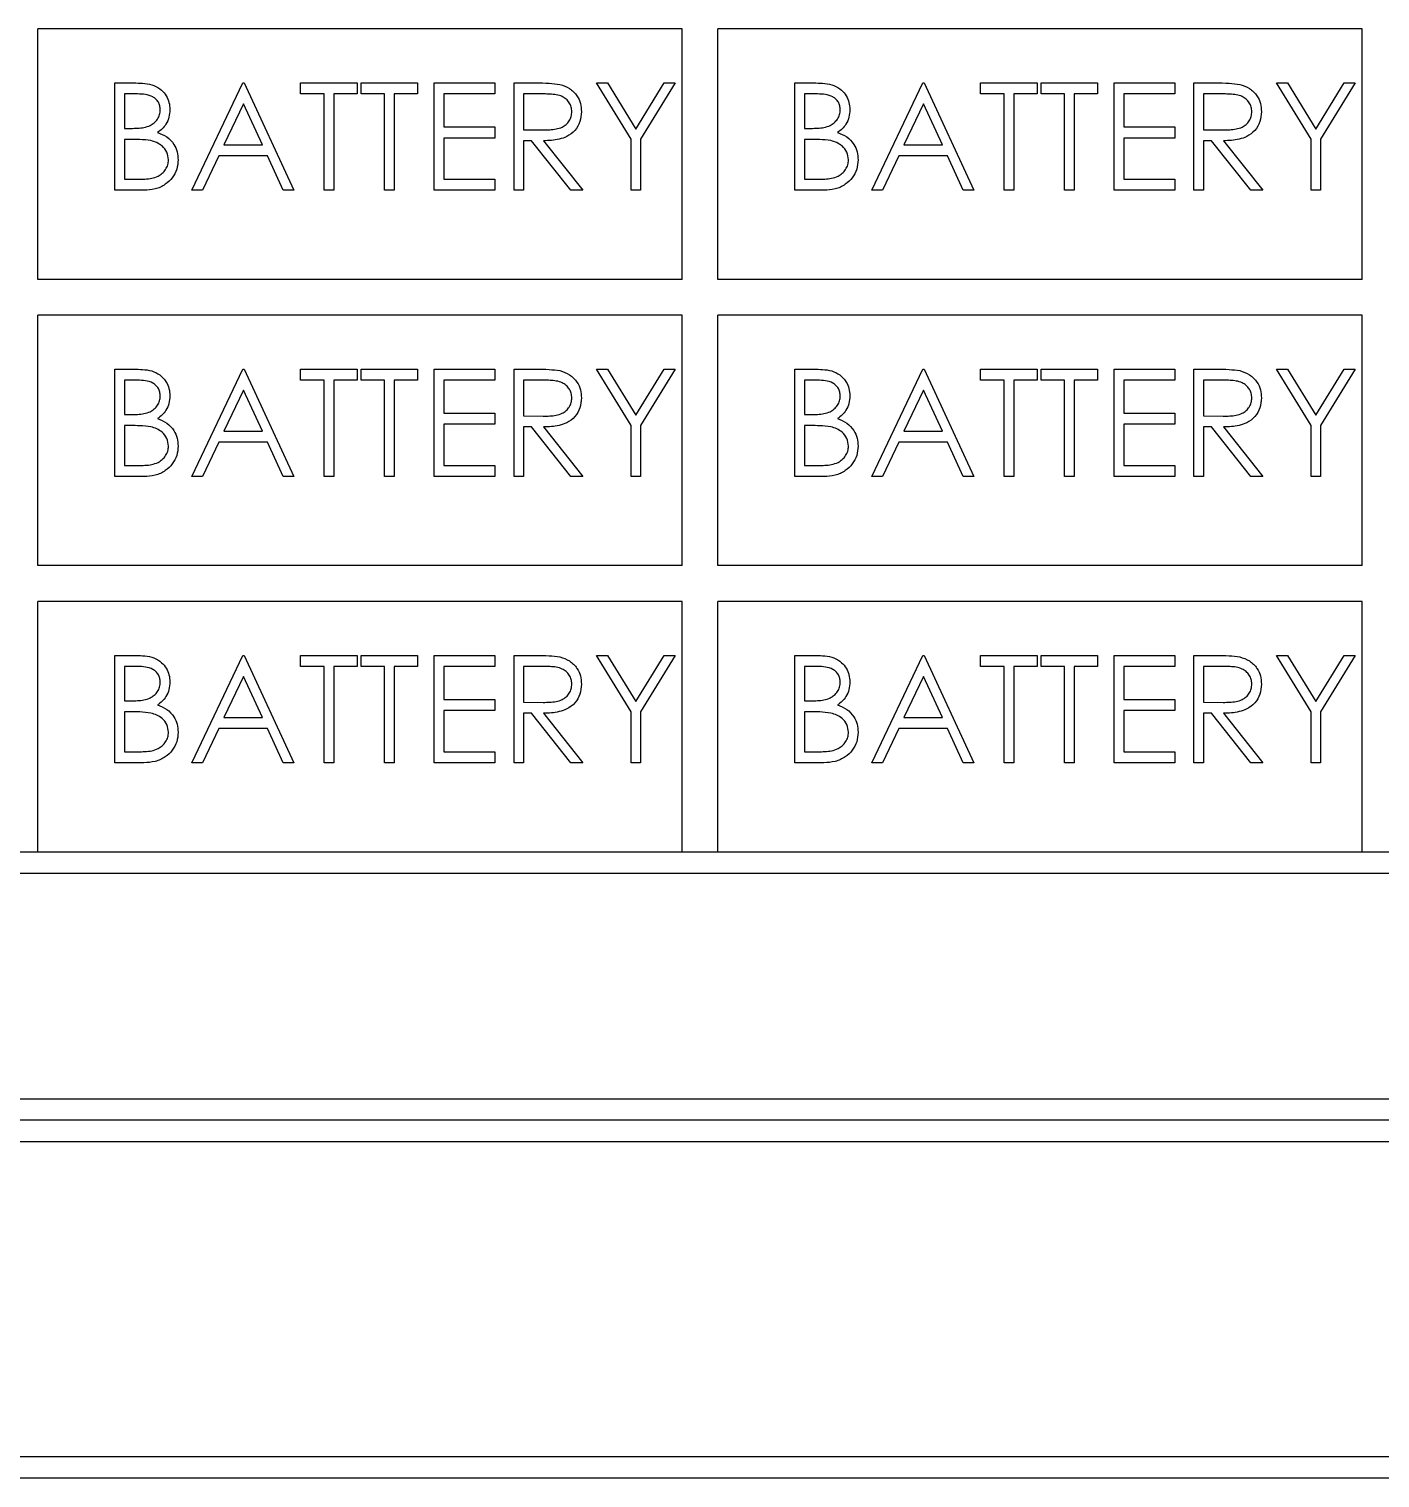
# Model space of a CAD drawing. Header units: millimetres. Extents: x 0 to 17520, y 0 to 12300.
# Drawn here: x 10446.5 to 10824, y 5046.4 to 5451.4 of the extents above; entities that cross this region are included whole.
import ezdxf

# ---------------------------------------------------------------- set-up
doc = ezdxf.new("R2010")
doc.units = ezdxf.units.MM
doc.header["$LTSCALE"] = 30

msp = doc.modelspace()

# ---------------------------------------------------------------- linework, layer by layer
for p, q in [((10448.962, 5381.376), (10448.962, 5451.376)), ((10628.962, 5451.376), (10448.962, 5451.376)), ((10628.962, 5381.376), (10628.962, 5451.376)), ((10638.962, 5381.376), (10638.962, 5451.376)), ((10818.962, 5451.376), (10638.962, 5451.376)), ((10818.962, 5381.376), (10818.962, 5451.376)), ((10470.449, 5406.287), (10470.449, 5436.287)), ((10470.449, 5436.287), (10476.302, 5436.287)), ((10491.987, 5406.287), (10506.218, 5436.287)), ((10506.218, 5436.287), (10506.603, 5436.287)), ((10506.603, 5436.287), (10520.449, 5406.287)), ((10522.372, 5436.287), (10538.141, 5436.287)), ((10522.372, 5433.21), (10522.372, 5436.287)), ((10538.141, 5436.287), (10538.141, 5433.21)), ((10539.295, 5436.287), (10555.064, 5436.287)), ((10539.295, 5433.21), (10539.295, 5436.287)), ((10555.064, 5436.287), (10555.064, 5433.21)), ((10559.68, 5406.287), (10559.68, 5436.287)), ((10559.68, 5436.287), (10576.603, 5436.287)), ((10576.603, 5436.287), (10576.603, 5433.21)), ((10581.988, 5406.287), (10581.988, 5436.287)), ((10581.988, 5436.287), (10587.991, 5436.287)), ((10614.68, 5420.548), (10605.064, 5436.287)), ((10605.064, 5436.287), (10608.147, 5436.287)), ((10608.147, 5436.287), (10616.032, 5423.397)), ((10616.032, 5423.397), (10623.905, 5436.287)), ((10626.987, 5436.287), (10617.372, 5420.548)), ((10623.905, 5436.287), (10626.987, 5436.287)), ((10660.449, 5406.287), (10660.449, 5436.287)), ((10660.449, 5436.287), (10666.302, 5436.287)), ((10681.988, 5406.287), (10696.218, 5436.287)), ((10696.218, 5436.287), (10696.603, 5436.287)), ((10696.603, 5436.287), (10710.449, 5406.287)), ((10712.372, 5436.287), (10728.141, 5436.287)), ((10712.372, 5433.21), (10712.372, 5436.287)), ((10728.141, 5436.287), (10728.141, 5433.21)), ((10729.295, 5436.287), (10745.064, 5436.287)), ((10729.295, 5433.21), (10729.295, 5436.287)), ((10745.064, 5436.287), (10745.064, 5433.21)), ((10749.68, 5406.287), (10749.68, 5436.287)), ((10749.68, 5436.287), (10766.603, 5436.287)), ((10766.603, 5436.287), (10766.603, 5433.21)), ((10771.987, 5406.287), (10771.987, 5436.287)), ((10771.987, 5436.287), (10777.991, 5436.287)), ((10804.68, 5420.548), (10795.064, 5436.287)), ((10795.064, 5436.287), (10798.147, 5436.287)), ((10798.147, 5436.287), (10806.032, 5423.397)), ((10806.032, 5423.397), (10813.905, 5436.287)), ((10816.988, 5436.287), (10807.372, 5420.548)), ((10813.905, 5436.287), (10816.988, 5436.287)), ((10473.141, 5433.21), (10473.141, 5423.595)), ((10476.795, 5433.21), (10473.141, 5433.21)), ((10528.911, 5433.21), (10522.372, 5433.21)), ((10528.911, 5406.287), (10528.911, 5433.21)), ((10531.603, 5433.21), (10531.603, 5406.287)), ((10538.141, 5433.21), (10531.603, 5433.21)), ((10545.834, 5433.21), (10539.295, 5433.21)), ((10545.834, 5406.287), (10545.834, 5433.21)), ((10548.526, 5433.21), (10548.526, 5406.287)), ((10555.064, 5433.21), (10548.526, 5433.21)), ((10562.372, 5433.21), (10562.372, 5423.98)), ((10576.603, 5433.21), (10562.372, 5433.21)), ((10584.68, 5433.21), (10584.68, 5423.21)), ((10590.305, 5433.21), (10584.68, 5433.21)), ((10663.141, 5433.21), (10663.141, 5423.595)), ((10666.795, 5433.21), (10663.141, 5433.21)), ((10718.911, 5433.21), (10712.372, 5433.21)), ((10718.911, 5406.287), (10718.911, 5433.21)), ((10721.603, 5433.21), (10721.603, 5406.287)), ((10728.141, 5433.21), (10721.603, 5433.21)), ((10735.834, 5433.21), (10729.295, 5433.21)), ((10735.834, 5406.287), (10735.834, 5433.21)), ((10738.526, 5433.21), (10738.526, 5406.287)), ((10745.064, 5433.21), (10738.526, 5433.21)), ((10752.372, 5433.21), (10752.372, 5423.98)), ((10766.603, 5433.21), (10752.372, 5433.21)), ((10780.305, 5433.21), (10774.68, 5433.21)), ((10774.68, 5433.21), (10774.68, 5423.21)), ((10506.381, 5430.44), (10500.948, 5418.98)), ((10511.669, 5418.98), (10506.381, 5430.44)), ((10696.381, 5430.44), (10690.948, 5418.98)), ((10701.669, 5418.98), (10696.381, 5430.44)), ((10473.141, 5423.595), (10474.95, 5423.595)), ((10562.372, 5423.98), (10576.603, 5423.98)), ((10576.603, 5423.98), (10576.603, 5420.903)), ((10584.68, 5423.21), (10590.173, 5423.168)), ((10663.141, 5423.595), (10664.95, 5423.595)), ((10752.372, 5423.98), (10766.603, 5423.98)), ((10766.603, 5423.98), (10766.603, 5420.903)), ((10774.68, 5423.21), (10780.173, 5423.168)), ((10473.141, 5420.518), (10473.141, 5409.364)), ((10474.926, 5420.518), (10473.141, 5420.518)), ((10500.948, 5418.98), (10511.669, 5418.98)), ((10562.372, 5420.903), (10562.372, 5409.364)), ((10576.603, 5420.903), (10562.372, 5420.903)), ((10584.68, 5420.133), (10584.68, 5406.287)), ((10586.867, 5420.133), (10584.68, 5420.133)), ((10597.889, 5406.287), (10586.867, 5420.133)), ((10590.197, 5420.133), (10601.218, 5406.287)), ((10614.68, 5406.287), (10614.68, 5420.548)), ((10617.372, 5420.548), (10617.372, 5406.287)), ((10663.141, 5420.518), (10663.141, 5409.364)), ((10664.926, 5420.518), (10663.141, 5420.518)), ((10690.948, 5418.98), (10701.669, 5418.98)), ((10752.372, 5420.903), (10752.372, 5409.364)), ((10766.603, 5420.903), (10752.372, 5420.903)), ((10774.68, 5420.133), (10774.68, 5406.287)), ((10776.867, 5420.133), (10774.68, 5420.133)), ((10787.889, 5406.287), (10776.867, 5420.133)), ((10780.197, 5420.133), (10791.218, 5406.287)), ((10804.68, 5406.287), (10804.68, 5420.548)), ((10807.372, 5420.548), (10807.372, 5406.287)), ((10499.488, 5415.903), (10494.926, 5406.287)), ((10513.087, 5415.903), (10499.488, 5415.903)), ((10517.522, 5406.287), (10513.087, 5415.903)), ((10689.487, 5415.903), (10684.926, 5406.287)), ((10703.087, 5415.903), (10689.487, 5415.903)), ((10707.522, 5406.287), (10703.087, 5415.903)), ((10473.141, 5409.364), (10476.975, 5409.364)), ((10562.372, 5409.364), (10576.603, 5409.364)), ((10576.603, 5409.364), (10576.603, 5406.287)), ((10663.141, 5409.364), (10666.976, 5409.364)), ((10752.372, 5409.364), (10766.603, 5409.364)), ((10766.603, 5409.364), (10766.603, 5406.287)), ((10478.562, 5406.287), (10470.449, 5406.287)), ((10494.926, 5406.287), (10491.987, 5406.287)), ((10520.449, 5406.287), (10517.522, 5406.287)), ((10531.603, 5406.287), (10528.911, 5406.287)), ((10548.526, 5406.287), (10545.834, 5406.287)), ((10576.603, 5406.287), (10559.68, 5406.287)), ((10584.68, 5406.287), (10581.988, 5406.287)), ((10601.218, 5406.287), (10597.889, 5406.287)), ((10617.372, 5406.287), (10614.68, 5406.287)), ((10668.562, 5406.287), (10660.449, 5406.287)), ((10684.926, 5406.287), (10681.988, 5406.287)), ((10710.449, 5406.287), (10707.522, 5406.287)), ((10721.603, 5406.287), (10718.911, 5406.287)), ((10738.526, 5406.287), (10735.834, 5406.287)), ((10766.603, 5406.287), (10749.68, 5406.287)), ((10774.68, 5406.287), (10771.987, 5406.287)), ((10791.218, 5406.287), (10787.889, 5406.287)), ((10807.372, 5406.287), (10804.68, 5406.287)), ((10628.962, 5381.376), (10448.962, 5381.376)), ((10818.962, 5381.376), (10638.962, 5381.376)), ((10448.962, 5301.376), (10448.962, 5371.376)), ((10628.962, 5371.376), (10448.962, 5371.376)), ((10628.962, 5301.376), (10628.962, 5371.376)), ((10638.962, 5301.376), (10638.962, 5371.376)), ((10818.962, 5371.376), (10638.962, 5371.376)), ((10818.962, 5301.376), (10818.962, 5371.376)), ((10470.449, 5326.287), (10470.449, 5356.287)), ((10470.449, 5356.287), (10476.302, 5356.287)), ((10491.987, 5326.287), (10506.218, 5356.287)), ((10506.218, 5356.287), (10506.603, 5356.287)), ((10506.603, 5356.287), (10520.449, 5326.287)), ((10522.372, 5356.287), (10538.141, 5356.287)), ((10522.372, 5353.21), (10522.372, 5356.287)), ((10538.141, 5356.287), (10538.141, 5353.21)), ((10539.295, 5356.287), (10555.064, 5356.287)), ((10539.295, 5353.21), (10539.295, 5356.287)), ((10555.064, 5356.287), (10555.064, 5353.21)), ((10559.68, 5326.287), (10559.68, 5356.287)), ((10559.68, 5356.287), (10576.603, 5356.287)), ((10576.603, 5356.287), (10576.603, 5353.21)), ((10581.988, 5326.287), (10581.988, 5356.287)), ((10581.988, 5356.287), (10587.991, 5356.287)), ((10605.064, 5356.287), (10608.147, 5356.287)), ((10614.68, 5340.548), (10605.064, 5356.287)), ((10608.147, 5356.287), (10616.032, 5343.397)), ((10616.032, 5343.397), (10623.905, 5356.287)), ((10626.987, 5356.287), (10617.372, 5340.548)), ((10623.905, 5356.287), (10626.987, 5356.287)), ((10660.449, 5326.287), (10660.449, 5356.287)), ((10660.449, 5356.287), (10666.302, 5356.287)), ((10681.988, 5326.287), (10696.218, 5356.287)), ((10696.218, 5356.287), (10696.603, 5356.287)), ((10696.603, 5356.287), (10710.449, 5326.287)), ((10712.372, 5356.287), (10728.141, 5356.287)), ((10712.372, 5353.21), (10712.372, 5356.287)), ((10728.141, 5356.287), (10728.141, 5353.21)), ((10729.295, 5356.287), (10745.064, 5356.287)), ((10729.295, 5353.21), (10729.295, 5356.287)), ((10745.064, 5356.287), (10745.064, 5353.21)), ((10749.68, 5326.287), (10749.68, 5356.287)), ((10749.68, 5356.287), (10766.603, 5356.287)), ((10766.603, 5356.287), (10766.603, 5353.21)), ((10771.987, 5326.287), (10771.987, 5356.287)), ((10771.987, 5356.287), (10777.991, 5356.287)), ((10795.064, 5356.287), (10798.147, 5356.287)), ((10804.68, 5340.548), (10795.064, 5356.287)), ((10798.147, 5356.287), (10806.032, 5343.397)), ((10806.032, 5343.397), (10813.905, 5356.287)), ((10816.988, 5356.287), (10807.372, 5340.548)), ((10813.905, 5356.287), (10816.988, 5356.287)), ((10473.141, 5353.21), (10473.141, 5343.595)), ((10476.795, 5353.21), (10473.141, 5353.21)), ((10506.381, 5350.44), (10500.948, 5338.98)), ((10511.669, 5338.98), (10506.381, 5350.44)), ((10528.911, 5353.21), (10522.372, 5353.21)), ((10528.911, 5326.287), (10528.911, 5353.21)), ((10531.603, 5353.21), (10531.603, 5326.287)), ((10538.141, 5353.21), (10531.603, 5353.21)), ((10545.834, 5353.21), (10539.295, 5353.21)), ((10545.834, 5326.287), (10545.834, 5353.21)), ((10548.526, 5353.21), (10548.526, 5326.287)), ((10555.064, 5353.21), (10548.526, 5353.21)), ((10562.372, 5353.21), (10562.372, 5343.98)), ((10576.603, 5353.21), (10562.372, 5353.21)), ((10584.68, 5353.21), (10584.68, 5343.21)), ((10590.305, 5353.21), (10584.68, 5353.21)), ((10663.141, 5353.21), (10663.141, 5343.595)), ((10666.795, 5353.21), (10663.141, 5353.21)), ((10696.381, 5350.44), (10690.948, 5338.98)), ((10701.669, 5338.98), (10696.381, 5350.44)), ((10718.911, 5353.21), (10712.372, 5353.21)), ((10718.911, 5326.287), (10718.911, 5353.21)), ((10721.603, 5353.21), (10721.603, 5326.287)), ((10728.141, 5353.21), (10721.603, 5353.21)), ((10735.834, 5353.21), (10729.295, 5353.21)), ((10735.834, 5326.287), (10735.834, 5353.21)), ((10738.526, 5353.21), (10738.526, 5326.287)), ((10745.064, 5353.21), (10738.526, 5353.21)), ((10752.372, 5353.21), (10752.372, 5343.98)), ((10766.603, 5353.21), (10752.372, 5353.21)), ((10774.68, 5353.21), (10774.68, 5343.21)), ((10780.305, 5353.21), (10774.68, 5353.21)), ((10473.141, 5343.595), (10474.95, 5343.595)), ((10562.372, 5343.98), (10576.603, 5343.98)), ((10576.603, 5343.98), (10576.603, 5340.903)), ((10584.68, 5343.21), (10590.173, 5343.168)), ((10663.141, 5343.595), (10664.95, 5343.595)), ((10752.372, 5343.98), (10766.603, 5343.98)), ((10766.603, 5343.98), (10766.603, 5340.903)), ((10774.68, 5343.21), (10780.173, 5343.168)), ((10473.141, 5340.518), (10473.141, 5329.364)), ((10474.926, 5340.518), (10473.141, 5340.518)), ((10500.948, 5338.98), (10511.669, 5338.98)), ((10562.372, 5340.903), (10562.372, 5329.364)), ((10576.603, 5340.903), (10562.372, 5340.903)), ((10584.68, 5340.133), (10584.68, 5326.287)), ((10586.867, 5340.133), (10584.68, 5340.133)), ((10597.889, 5326.287), (10586.867, 5340.133)), ((10590.197, 5340.133), (10601.218, 5326.287)), ((10614.68, 5326.287), (10614.68, 5340.548)), ((10617.372, 5340.548), (10617.372, 5326.287)), ((10663.141, 5340.518), (10663.141, 5329.364)), ((10664.926, 5340.518), (10663.141, 5340.518)), ((10690.948, 5338.98), (10701.669, 5338.98)), ((10752.372, 5340.903), (10752.372, 5329.364)), ((10766.603, 5340.903), (10752.372, 5340.903)), ((10774.68, 5340.133), (10774.68, 5326.287)), ((10776.867, 5340.133), (10774.68, 5340.133)), ((10787.889, 5326.287), (10776.867, 5340.133)), ((10780.197, 5340.133), (10791.218, 5326.287)), ((10804.68, 5326.287), (10804.68, 5340.548)), ((10807.372, 5340.548), (10807.372, 5326.287)), ((10499.488, 5335.903), (10494.926, 5326.287)), ((10513.087, 5335.903), (10499.488, 5335.903)), ((10517.522, 5326.287), (10513.087, 5335.903)), ((10689.487, 5335.903), (10684.926, 5326.287)), ((10703.087, 5335.903), (10689.487, 5335.903)), ((10707.522, 5326.287), (10703.087, 5335.903)), ((10478.562, 5326.287), (10470.449, 5326.287)), ((10473.141, 5329.364), (10476.975, 5329.364)), ((10494.926, 5326.287), (10491.987, 5326.287)), ((10520.449, 5326.287), (10517.522, 5326.287)), ((10531.603, 5326.287), (10528.911, 5326.287)), ((10548.526, 5326.287), (10545.834, 5326.287)), ((10576.603, 5326.287), (10559.68, 5326.287)), ((10562.372, 5329.364), (10576.603, 5329.364)), ((10576.603, 5329.364), (10576.603, 5326.287)), ((10584.68, 5326.287), (10581.988, 5326.287)), ((10601.218, 5326.287), (10597.889, 5326.287)), ((10617.372, 5326.287), (10614.68, 5326.287)), ((10668.562, 5326.287), (10660.449, 5326.287)), ((10663.141, 5329.364), (10666.976, 5329.364)), ((10684.926, 5326.287), (10681.988, 5326.287)), ((10710.449, 5326.287), (10707.522, 5326.287)), ((10721.603, 5326.287), (10718.911, 5326.287)), ((10738.526, 5326.287), (10735.834, 5326.287)), ((10766.603, 5326.287), (10749.68, 5326.287)), ((10752.372, 5329.364), (10766.603, 5329.364)), ((10766.603, 5329.364), (10766.603, 5326.287)), ((10774.68, 5326.287), (10771.987, 5326.287)), ((10791.218, 5326.287), (10787.889, 5326.287)), ((10807.372, 5326.287), (10804.68, 5326.287)), ((10628.962, 5301.376), (10448.962, 5301.376)), ((10818.962, 5301.376), (10638.962, 5301.376)), ((10448.962, 5221.376), (10448.962, 5291.376)), ((10628.962, 5291.376), (10448.962, 5291.376)), ((10628.962, 5221.376), (10628.962, 5291.376)), ((10638.962, 5221.376), (10638.962, 5291.376)), ((10818.962, 5291.376), (10638.962, 5291.376)), ((10818.962, 5221.376), (10818.962, 5291.376)), ((10470.449, 5246.287), (10470.449, 5276.287)), ((10470.449, 5276.287), (10476.302, 5276.287)), ((10473.141, 5273.21), (10473.141, 5263.595)), ((10476.795, 5273.21), (10473.141, 5273.21)), ((10491.987, 5246.287), (10506.218, 5276.287)), ((10506.218, 5276.287), (10506.603, 5276.287)), ((10506.603, 5276.287), (10520.449, 5246.287)), ((10522.372, 5276.287), (10538.141, 5276.287)), ((10522.372, 5273.21), (10522.372, 5276.287)), ((10528.911, 5273.21), (10522.372, 5273.21)), ((10528.911, 5246.287), (10528.911, 5273.21)), ((10531.603, 5273.21), (10531.603, 5246.287)), ((10538.141, 5273.21), (10531.603, 5273.21)), ((10538.141, 5276.287), (10538.141, 5273.21)), ((10539.295, 5276.287), (10555.064, 5276.287)), ((10539.295, 5273.21), (10539.295, 5276.287)), ((10545.834, 5273.21), (10539.295, 5273.21)), ((10545.834, 5246.287), (10545.834, 5273.21)), ((10548.526, 5273.21), (10548.526, 5246.287)), ((10555.064, 5273.21), (10548.526, 5273.21)), ((10555.064, 5276.287), (10555.064, 5273.21)), ((10559.68, 5246.287), (10559.68, 5276.287)), ((10559.68, 5276.287), (10576.603, 5276.287)), ((10562.372, 5273.21), (10562.372, 5263.98)), ((10576.603, 5273.21), (10562.372, 5273.21)), ((10576.603, 5276.287), (10576.603, 5273.21)), ((10581.988, 5246.287), (10581.988, 5276.287)), ((10581.988, 5276.287), (10587.991, 5276.287)), ((10584.68, 5273.21), (10584.68, 5263.21)), ((10590.305, 5273.21), (10584.68, 5273.21)), ((10614.68, 5260.548), (10605.064, 5276.287)), ((10605.064, 5276.287), (10608.147, 5276.287)), ((10608.147, 5276.287), (10616.032, 5263.397)), ((10616.032, 5263.397), (10623.905, 5276.287)), ((10626.987, 5276.287), (10617.372, 5260.548)), ((10623.905, 5276.287), (10626.987, 5276.287)), ((10660.449, 5246.287), (10660.449, 5276.287)), ((10660.449, 5276.287), (10666.302, 5276.287)), ((10663.141, 5273.21), (10663.141, 5263.595)), ((10666.795, 5273.21), (10663.141, 5273.21)), ((10681.988, 5246.287), (10696.218, 5276.287)), ((10696.218, 5276.287), (10696.603, 5276.287)), ((10696.603, 5276.287), (10710.449, 5246.287)), ((10712.372, 5276.287), (10728.141, 5276.287)), ((10712.372, 5273.21), (10712.372, 5276.287)), ((10718.911, 5273.21), (10712.372, 5273.21)), ((10718.911, 5246.287), (10718.911, 5273.21)), ((10721.603, 5273.21), (10721.603, 5246.287)), ((10728.141, 5273.21), (10721.603, 5273.21)), ((10728.141, 5276.287), (10728.141, 5273.21)), ((10729.295, 5276.287), (10745.064, 5276.287)), ((10729.295, 5273.21), (10729.295, 5276.287)), ((10735.834, 5273.21), (10729.295, 5273.21)), ((10735.834, 5246.287), (10735.834, 5273.21)), ((10738.526, 5273.21), (10738.526, 5246.287)), ((10745.064, 5273.21), (10738.526, 5273.21)), ((10745.064, 5276.287), (10745.064, 5273.21)), ((10749.68, 5246.287), (10749.68, 5276.287)), ((10749.68, 5276.287), (10766.603, 5276.287)), ((10752.372, 5273.21), (10752.372, 5263.98)), ((10766.603, 5273.21), (10752.372, 5273.21)), ((10766.603, 5276.287), (10766.603, 5273.21)), ((10771.987, 5246.287), (10771.987, 5276.287)), ((10771.987, 5276.287), (10777.991, 5276.287)), ((10780.305, 5273.21), (10774.68, 5273.21)), ((10774.68, 5273.21), (10774.68, 5263.21)), ((10804.68, 5260.548), (10795.064, 5276.287)), ((10795.064, 5276.287), (10798.147, 5276.287)), ((10798.147, 5276.287), (10806.032, 5263.397)), ((10806.032, 5263.397), (10813.905, 5276.287)), ((10816.988, 5276.287), (10807.372, 5260.548)), ((10813.905, 5276.287), (10816.988, 5276.287)), ((10506.381, 5270.44), (10500.948, 5258.98)), ((10511.669, 5258.98), (10506.381, 5270.44)), ((10696.381, 5270.44), (10690.948, 5258.98)), ((10701.669, 5258.98), (10696.381, 5270.44)), ((10473.141, 5263.595), (10474.95, 5263.595)), ((10562.372, 5263.98), (10576.603, 5263.98)), ((10576.603, 5263.98), (10576.603, 5260.903)), ((10584.68, 5263.21), (10590.173, 5263.168)), ((10663.141, 5263.595), (10664.95, 5263.595)), ((10752.372, 5263.98), (10766.603, 5263.98)), ((10766.603, 5263.98), (10766.603, 5260.903)), ((10774.68, 5263.21), (10780.173, 5263.168)), ((10473.141, 5260.518), (10473.141, 5249.364)), ((10474.926, 5260.518), (10473.141, 5260.518)), ((10500.948, 5258.98), (10511.669, 5258.98)), ((10562.372, 5260.903), (10562.372, 5249.364)), ((10576.603, 5260.903), (10562.372, 5260.903)), ((10584.68, 5260.133), (10584.68, 5246.287)), ((10586.867, 5260.133), (10584.68, 5260.133)), ((10597.889, 5246.287), (10586.867, 5260.133)), ((10590.197, 5260.133), (10601.218, 5246.287)), ((10614.68, 5246.287), (10614.68, 5260.548)), ((10617.372, 5260.548), (10617.372, 5246.287)), ((10663.141, 5260.518), (10663.141, 5249.364)), ((10664.926, 5260.518), (10663.141, 5260.518)), ((10690.948, 5258.98), (10701.669, 5258.98)), ((10752.372, 5260.903), (10752.372, 5249.364)), ((10766.603, 5260.903), (10752.372, 5260.903)), ((10774.68, 5260.133), (10774.68, 5246.287)), ((10776.867, 5260.133), (10774.68, 5260.133)), ((10787.889, 5246.287), (10776.867, 5260.133)), ((10780.197, 5260.133), (10791.218, 5246.287)), ((10804.68, 5246.287), (10804.68, 5260.548)), ((10807.372, 5260.548), (10807.372, 5246.287)), ((10499.488, 5255.903), (10494.926, 5246.287)), ((10513.087, 5255.903), (10499.488, 5255.903)), ((10517.522, 5246.287), (10513.087, 5255.903)), ((10689.487, 5255.903), (10684.926, 5246.287)), ((10703.087, 5255.903), (10689.487, 5255.903)), ((10707.522, 5246.287), (10703.087, 5255.903)), ((10473.141, 5249.364), (10476.975, 5249.364)), ((10562.372, 5249.364), (10576.603, 5249.364)), ((10576.603, 5249.364), (10576.603, 5246.287)), ((10663.141, 5249.364), (10666.976, 5249.364)), ((10752.372, 5249.364), (10766.603, 5249.364)), ((10766.603, 5249.364), (10766.603, 5246.287)), ((10478.562, 5246.287), (10470.449, 5246.287)), ((10494.926, 5246.287), (10491.987, 5246.287)), ((10520.449, 5246.287), (10517.522, 5246.287)), ((10531.603, 5246.287), (10528.911, 5246.287)), ((10548.526, 5246.287), (10545.834, 5246.287)), ((10576.603, 5246.287), (10559.68, 5246.287)), ((10584.68, 5246.287), (10581.988, 5246.287)), ((10601.218, 5246.287), (10597.889, 5246.287)), ((10617.372, 5246.287), (10614.68, 5246.287)), ((10668.562, 5246.287), (10660.449, 5246.287)), ((10684.926, 5246.287), (10681.988, 5246.287)), ((10710.449, 5246.287), (10707.522, 5246.287)), ((10721.603, 5246.287), (10718.911, 5246.287)), ((10738.526, 5246.287), (10735.834, 5246.287)), ((10766.603, 5246.287), (10749.68, 5246.287)), ((10774.68, 5246.287), (10771.987, 5246.287)), ((10791.218, 5246.287), (10787.889, 5246.287)), ((10807.372, 5246.287), (10804.68, 5246.287)), ((10058.962, 5221.376), (11608.962, 5221.376)), ((11683.962, 5215.376), (9983.962, 5215.376)), ((9983.962, 5152.376), (11683.962, 5152.376)), ((11677.962, 5146.376), (9989.962, 5146.376)), ((11583.962, 5140.376), (10083.962, 5140.376)), ((10083.962, 5052.376), (11583.962, 5052.376)), ((11583.962, 5046.376), (10083.962, 5046.376))]:
    msp.add_line(p, q)
for points, knots in [([(10476.302, 5436.287), (10477.156, 5436.266), (10478.862, 5436.223), (10481.399, 5435.731), (10483.495, 5434.482), (10484.866, 5432.742), (10485.694, 5430.871), (10485.787, 5429.526), (10485.834, 5428.853)], [0, 0, 0, 0, 0.18702083, 0.37372591, 0.55994125, 0.70661959, 0.85330924, 1, 1, 1, 1]), ([(10587.991, 5436.287), (10589.266, 5436.291), (10591.541, 5436.299), (10593.796, 5436.007), (10594.788, 5435.879)], [0, 0, 0, 0, 0.56023, 1, 1, 1, 1]), ([(10594.788, 5435.879), (10595.729, 5435.566), (10597.611, 5434.942), (10599.592, 5432.921), (10600.685, 5430.593), (10600.784, 5429.041), (10600.834, 5428.264)], [0, 0, 0, 0, 0.2797914, 0.5594998, 0.7796227, 1, 1, 1, 1]), ([(10666.302, 5436.287), (10667.156, 5436.266), (10668.862, 5436.223), (10671.399, 5435.731), (10673.495, 5434.482), (10674.866, 5432.742), (10675.694, 5430.871), (10675.787, 5429.526), (10675.834, 5428.853)], [0, 0, 0, 0, 0.18702083, 0.37372591, 0.55994125, 0.70661959, 0.85330924, 1, 1, 1, 1]), ([(10777.991, 5436.287), (10779.266, 5436.291), (10781.541, 5436.299), (10783.796, 5436.007), (10784.788, 5435.879)], [0, 0, 0, 0, 0.56023773, 1, 1, 1, 1]), ([(10784.788, 5435.879), (10785.729, 5435.566), (10787.611, 5434.942), (10789.592, 5432.921), (10790.685, 5430.593), (10790.784, 5429.041), (10790.834, 5428.264)], [0, 0, 0, 0, 0.27979369, 0.55949622, 0.7796209, 1, 1, 1, 1]), ([(10483.141, 5428.799), (10483.12, 5429.165), (10483.076, 5429.895), (10482.672, 5430.932), (10481.977, 5431.793), (10480.78, 5432.649), (10478.978, 5433.135), (10477.524, 5433.185), (10476.795, 5433.21)], [0, 0, 0, 0, 0.1250861, 0.2500293, 0.3749848, 0.5000266, 0.7496115, 1, 1, 1, 1]), ([(10598.141, 5428.27), (10598.109, 5428.71), (10598.044, 5429.589), (10597.448, 5430.787), (10596.601, 5431.8), (10595.375, 5432.63), (10593.799, 5433.033), (10592.057, 5433.192), (10590.889, 5433.204), (10590.305, 5433.21)], [0, 0, 0, 0, 0.1249278, 0.2498493, 0.3747928, 0.4997341, 0.6661794, 0.8330709, 1, 1, 1, 1]), ([(10673.141, 5428.799), (10673.12, 5429.165), (10673.076, 5429.895), (10672.672, 5430.932), (10671.977, 5431.793), (10670.779, 5432.649), (10668.978, 5433.135), (10667.524, 5433.185), (10666.795, 5433.21)], [0, 0, 0, 0, 0.1250855, 0.250033, 0.3749879, 0.500029, 0.7496128, 1, 1, 1, 1]), ([(10788.141, 5428.27), (10788.109, 5428.71), (10788.044, 5429.588), (10787.448, 5430.787), (10786.601, 5431.8), (10785.375, 5432.63), (10783.799, 5433.033), (10782.057, 5433.192), (10780.889, 5433.204), (10780.305, 5433.21)], [0, 0, 0, 0, 0.1249301, 0.2498475, 0.374799, 0.4997317, 0.6661888, 0.83307, 1, 1, 1, 1]), ([(10474.95, 5423.595), (10475.56, 5423.604), (10476.779, 5423.623), (10478.598, 5423.81), (10480.229, 5424.273), (10481.512, 5425.127), (10482.417, 5426.17), (10483.031, 5427.426), (10483.105, 5428.342), (10483.141, 5428.799)], [0, 0, 0, 0, 0.1669515, 0.3338126, 0.500275, 0.6252647, 0.7502395, 0.8751516, 1, 1, 1, 1]), ([(10485.834, 5428.853), (10485.785, 5428.142), (10485.688, 5426.721), (10484.881, 5424.881), (10483.753, 5423.421), (10482.828, 5422.788), (10482.366, 5422.471)], [0, 0, 0, 0, 0.2799303, 0.5596698, 0.7797673, 1, 1, 1, 1]), ([(10590.173, 5423.168), (10590.769, 5423.178), (10591.961, 5423.197), (10593.743, 5423.368), (10595.334, 5423.826), (10596.602, 5424.646), (10597.466, 5425.688), (10598.04, 5426.926), (10598.108, 5427.822), (10598.141, 5428.27)], [0, 0, 0, 0, 0.1669379, 0.3338053, 0.5002494, 0.6251777, 0.750159, 0.8750697, 1, 1, 1, 1]), ([(10600.834, 5428.264), (10600.755, 5427.316), (10600.599, 5425.42), (10599.111, 5422.898), (10596.96, 5421.289), (10594.639, 5420.512), (10592.427, 5420.187), (10590.94, 5420.151), (10590.197, 5420.133)], [0, 0, 0, 0, 0.1865075, 0.372748, 0.5590635, 0.7058777, 0.8529125, 1, 1, 1, 1]), ([(10664.95, 5423.595), (10665.56, 5423.604), (10666.779, 5423.623), (10668.598, 5423.81), (10670.229, 5424.273), (10671.512, 5425.127), (10672.417, 5426.17), (10673.031, 5427.426), (10673.105, 5428.342), (10673.141, 5428.799)], [0, 0, 0, 0, 0.1669419, 0.3338044, 0.5002786, 0.6252602, 0.7502359, 0.8751491, 1, 1, 1, 1]), ([(10675.834, 5428.853), (10675.785, 5428.142), (10675.688, 5426.721), (10674.88, 5424.881), (10673.753, 5423.421), (10672.828, 5422.788), (10672.366, 5422.471)], [0, 0, 0, 0, 0.2799265, 0.5596701, 0.7797563, 1, 1, 1, 1]), ([(10780.173, 5423.168), (10780.769, 5423.178), (10781.961, 5423.197), (10783.743, 5423.368), (10785.334, 5423.826), (10786.602, 5424.646), (10787.466, 5425.688), (10788.041, 5426.926), (10788.108, 5427.822), (10788.141, 5428.27)], [0, 0, 0, 0, 0.1669271, 0.3337948, 0.5002392, 0.625177, 0.7501586, 0.8750695, 1, 1, 1, 1]), ([(10790.834, 5428.264), (10790.755, 5427.316), (10790.599, 5425.42), (10789.111, 5422.898), (10786.96, 5421.289), (10784.639, 5420.512), (10782.427, 5420.187), (10780.94, 5420.151), (10780.197, 5420.133)], [0, 0, 0, 0, 0.1865089, 0.3727508, 0.5590676, 0.7058755, 0.8529114, 1, 1, 1, 1]), ([(10480.539, 5420.163), (10479.496, 5420.293), (10477.631, 5420.523), (10475.753, 5420.52), (10474.926, 5420.518)], [0, 0, 0, 0, 0.559739, 1, 1, 1, 1]), ([(10485.449, 5414.803), (10485.36, 5415.541), (10485.182, 5417.019), (10483.811, 5418.653), (10482.213, 5419.685), (10481.097, 5420.004), (10480.539, 5420.163)], [0, 0, 0, 0, 0.2790369, 0.5586225, 0.7792302, 1, 1, 1, 1]), ([(10482.366, 5422.471), (10483.265, 5422.107), (10485.06, 5421.379), (10486.95, 5419.369), (10487.976, 5417.076), (10488.086, 5415.561), (10488.141, 5414.803)], [0, 0, 0, 0, 0.2803781, 0.5596066, 0.7797623, 1, 1, 1, 1]), ([(10670.539, 5420.163), (10669.496, 5420.293), (10667.631, 5420.523), (10665.753, 5420.52), (10664.926, 5420.518)], [0, 0, 0, 0, 0.559739, 1, 1, 1, 1]), ([(10675.449, 5414.803), (10675.36, 5415.541), (10675.182, 5417.019), (10673.811, 5418.653), (10672.213, 5419.685), (10671.097, 5420.004), (10670.539, 5420.163)], [0, 0, 0, 0, 0.2790328, 0.5586144, 0.779219, 1, 1, 1, 1]), ([(10672.366, 5422.471), (10673.265, 5422.107), (10675.06, 5421.379), (10676.95, 5419.369), (10677.976, 5417.076), (10678.086, 5415.561), (10678.141, 5414.803)], [0, 0, 0, 0, 0.28038743, 0.55960682, 0.77976168, 1, 1, 1, 1]), ([(10476.975, 5409.364), (10477.607, 5409.372), (10478.868, 5409.388), (10480.752, 5409.588), (10482.431, 5410.099), (10483.743, 5411.007), (10484.667, 5412.093), (10485.328, 5413.38), (10485.409, 5414.329), (10485.449, 5414.803)], [0, 0, 0, 0, 0.1669441, 0.333812, 0.5002195, 0.6252232, 0.750202, 0.8751365, 1, 1, 1, 1]), ([(10488.141, 5414.803), (10488.069, 5413.907), (10487.925, 5412.115), (10486.584, 5409.719), (10484.528, 5407.732), (10481.724, 5406.467), (10479.617, 5406.347), (10478.562, 5406.287)], [0, 0, 0, 0, 0.186672, 0.37319171, 0.55994223, 0.77970863, 1, 1, 1, 1]), ([(10666.976, 5409.364), (10667.607, 5409.372), (10668.868, 5409.388), (10670.752, 5409.588), (10672.431, 5410.099), (10673.743, 5411.007), (10674.667, 5412.093), (10675.328, 5413.38), (10675.409, 5414.329), (10675.449, 5414.803)], [0, 0, 0, 0, 0.1669342, 0.3338027, 0.5002208, 0.6252249, 0.7502042, 0.8751345, 1, 1, 1, 1]), ([(10678.141, 5414.803), (10678.069, 5413.907), (10677.926, 5412.115), (10676.584, 5409.719), (10674.528, 5407.732), (10671.724, 5406.467), (10669.617, 5406.347), (10668.562, 5406.287)], [0, 0, 0, 0, 0.1866711, 0.3731939, 0.5599436, 0.7797014, 1, 1, 1, 1]), ([(10476.302, 5356.287), (10477.156, 5356.266), (10478.862, 5356.223), (10481.399, 5355.731), (10483.495, 5354.482), (10484.866, 5352.742), (10485.694, 5350.871), (10485.787, 5349.526), (10485.834, 5348.853)], [0, 0, 0, 0, 0.1870224, 0.3737298, 0.5599464, 0.7066258, 0.8533125, 1, 1, 1, 1]), ([(10587.991, 5356.287), (10589.266, 5356.291), (10591.541, 5356.299), (10593.796, 5356.007), (10594.788, 5355.879)], [0, 0, 0, 0, 0.5602301, 1, 1, 1, 1]), ([(10594.788, 5355.879), (10595.729, 5355.566), (10597.611, 5354.942), (10599.592, 5352.921), (10600.685, 5350.593), (10600.784, 5349.041), (10600.834, 5348.264)], [0, 0, 0, 0, 0.2797946, 0.5595039, 0.7796276, 1, 1, 1, 1]), ([(10666.302, 5356.287), (10667.156, 5356.266), (10668.862, 5356.223), (10671.399, 5355.731), (10673.495, 5354.482), (10674.866, 5352.742), (10675.694, 5350.871), (10675.787, 5349.526), (10675.834, 5348.853)], [0, 0, 0, 0, 0.1870224, 0.3737298, 0.5599464, 0.7066258, 0.8533125, 1, 1, 1, 1]), ([(10777.991, 5356.287), (10779.266, 5356.291), (10781.541, 5356.299), (10783.796, 5356.007), (10784.788, 5355.879)], [0, 0, 0, 0, 0.5602378, 1, 1, 1, 1]), ([(10784.788, 5355.879), (10785.729, 5355.566), (10787.611, 5354.942), (10789.592, 5352.921), (10790.685, 5350.593), (10790.784, 5349.041), (10790.834, 5348.264)], [0, 0, 0, 0, 0.2797968, 0.5595003, 0.7796258, 1, 1, 1, 1]), ([(10483.141, 5348.799), (10483.12, 5349.165), (10483.076, 5349.895), (10482.672, 5350.932), (10481.977, 5351.793), (10480.779, 5352.649), (10478.978, 5353.135), (10477.524, 5353.185), (10476.795, 5353.21)], [0, 0, 0, 0, 0.1250923, 0.2500349, 0.3749898, 0.5000269, 0.7496127, 1, 1, 1, 1]), ([(10598.141, 5348.271), (10598.109, 5348.71), (10598.044, 5349.589), (10597.448, 5350.787), (10596.601, 5351.8), (10595.375, 5352.63), (10593.799, 5353.033), (10592.057, 5353.192), (10590.889, 5353.204), (10590.305, 5353.21)], [0, 0, 0, 0, 0.1249175, 0.2498449, 0.3747894, 0.4997316, 0.6661765, 0.8330697, 1, 1, 1, 1]), ([(10673.141, 5348.799), (10673.12, 5349.165), (10673.076, 5349.895), (10672.672, 5350.932), (10671.977, 5351.793), (10670.779, 5352.649), (10668.978, 5353.135), (10667.524, 5353.185), (10666.795, 5353.21)], [0, 0, 0, 0, 0.1250917, 0.2500386, 0.3749929, 0.5000294, 0.749614, 1, 1, 1, 1]), ([(10788.141, 5348.271), (10788.109, 5348.71), (10788.044, 5349.588), (10787.448, 5350.787), (10786.601, 5351.8), (10785.375, 5352.63), (10783.799, 5353.033), (10782.057, 5353.192), (10780.889, 5353.204), (10780.305, 5353.21)], [0, 0, 0, 0, 0.1249197, 0.2498431, 0.3747956, 0.4997292, 0.6661859, 0.8330688, 1, 1, 1, 1]), ([(10474.95, 5343.595), (10475.56, 5343.604), (10476.779, 5343.623), (10478.598, 5343.81), (10480.229, 5344.273), (10481.512, 5345.127), (10482.417, 5346.17), (10483.031, 5347.426), (10483.105, 5348.342), (10483.141, 5348.799)], [0, 0, 0, 0, 0.1669524, 0.3338142, 0.5002774, 0.6252676, 0.7502388, 0.8751565, 1, 1, 1, 1]), ([(10485.834, 5348.853), (10485.785, 5348.142), (10485.688, 5346.721), (10484.881, 5344.881), (10483.753, 5343.421), (10482.828, 5342.788), (10482.366, 5342.471)], [0, 0, 0, 0, 0.2799419, 0.55967, 0.7797705, 1, 1, 1, 1]), ([(10590.173, 5343.168), (10590.769, 5343.178), (10591.961, 5343.197), (10593.743, 5343.368), (10595.334, 5343.826), (10596.601, 5344.646), (10597.466, 5345.688), (10598.04, 5346.926), (10598.108, 5347.822), (10598.141, 5348.271)], [0, 0, 0, 0, 0.1669368, 0.3338031, 0.5002445, 0.625178, 0.7501501, 0.875065, 1, 1, 1, 1]), ([(10600.834, 5348.264), (10600.755, 5347.316), (10600.599, 5345.42), (10599.111, 5342.898), (10596.96, 5341.289), (10594.639, 5340.512), (10592.427, 5340.187), (10590.94, 5340.151), (10590.197, 5340.133)], [0, 0, 0, 0, 0.18650379, 0.37274786, 0.55906353, 0.70587782, 0.8529122, 1, 1, 1, 1]), ([(10664.95, 5343.595), (10665.56, 5343.604), (10666.779, 5343.623), (10668.598, 5343.81), (10670.229, 5344.273), (10671.512, 5345.127), (10672.417, 5346.17), (10673.031, 5347.426), (10673.105, 5348.342), (10673.141, 5348.799)], [0, 0, 0, 0, 0.1669428, 0.333806, 0.5002809, 0.6252631, 0.7502353, 0.8751539, 1, 1, 1, 1]), ([(10675.834, 5348.853), (10675.785, 5348.142), (10675.688, 5346.721), (10674.88, 5344.881), (10673.753, 5343.421), (10672.828, 5342.788), (10672.366, 5342.471)], [0, 0, 0, 0, 0.279938, 0.5596704, 0.7797595, 1, 1, 1, 1]), ([(10780.173, 5343.168), (10780.769, 5343.178), (10781.961, 5343.197), (10783.743, 5343.368), (10785.334, 5343.826), (10786.602, 5344.646), (10787.466, 5345.688), (10788.041, 5346.926), (10788.108, 5347.822), (10788.141, 5348.271)], [0, 0, 0, 0, 0.166926, 0.3337926, 0.5002343, 0.6251773, 0.7501496, 0.8750648, 1, 1, 1, 1]), ([(10790.834, 5348.264), (10790.755, 5347.316), (10790.599, 5345.42), (10789.111, 5342.898), (10786.96, 5341.289), (10784.639, 5340.512), (10782.427, 5340.187), (10780.94, 5340.151), (10780.197, 5340.133)], [0, 0, 0, 0, 0.1865052, 0.3727506, 0.5590677, 0.7058756, 0.8529111, 1, 1, 1, 1]), ([(10482.366, 5342.471), (10483.265, 5342.107), (10485.059, 5341.379), (10486.95, 5339.369), (10487.976, 5337.076), (10488.086, 5335.561), (10488.141, 5334.803)], [0, 0, 0, 0, 0.2803809, 0.559608, 0.7797659, 1, 1, 1, 1]), ([(10672.366, 5342.471), (10673.265, 5342.107), (10675.06, 5341.379), (10676.95, 5339.369), (10677.976, 5337.076), (10678.086, 5335.561), (10678.141, 5334.803)], [0, 0, 0, 0, 0.2803902, 0.5596082, 0.7797652, 1, 1, 1, 1]), ([(10480.539, 5340.163), (10479.496, 5340.293), (10477.631, 5340.523), (10475.753, 5340.52), (10474.926, 5340.518)], [0, 0, 0, 0, 0.5597391, 1, 1, 1, 1]), ([(10485.449, 5334.803), (10485.36, 5335.541), (10485.182, 5337.019), (10483.811, 5338.653), (10482.213, 5339.685), (10481.097, 5340.004), (10480.539, 5340.163)], [0, 0, 0, 0, 0.2790395, 0.5586158, 0.7792257, 1, 1, 1, 1]), ([(10670.539, 5340.163), (10669.496, 5340.293), (10667.631, 5340.523), (10665.753, 5340.52), (10664.926, 5340.518)], [0, 0, 0, 0, 0.5597391, 1, 1, 1, 1]), ([(10675.449, 5334.803), (10675.36, 5335.541), (10675.182, 5337.019), (10673.811, 5338.653), (10672.213, 5339.685), (10671.097, 5340.004), (10670.539, 5340.163)], [0, 0, 0, 0, 0.2790355, 0.5586078, 0.7792145, 1, 1, 1, 1]), ([(10476.975, 5329.364), (10477.607, 5329.372), (10478.868, 5329.388), (10480.752, 5329.588), (10482.431, 5330.099), (10483.743, 5331.007), (10484.667, 5332.093), (10485.328, 5333.38), (10485.409, 5334.329), (10485.449, 5334.803)], [0, 0, 0, 0, 0.1669425, 0.3338088, 0.5002149, 0.6252174, 0.7501991, 0.8751324, 1, 1, 1, 1]), ([(10488.141, 5334.803), (10488.069, 5333.907), (10487.925, 5332.115), (10486.584, 5329.719), (10484.528, 5327.732), (10481.724, 5326.467), (10479.617, 5326.347), (10478.562, 5326.287)], [0, 0, 0, 0, 0.18667498, 0.37319723, 0.55994662, 0.77970997, 1, 1, 1, 1]), ([(10666.976, 5329.364), (10667.607, 5329.372), (10668.868, 5329.388), (10670.752, 5329.588), (10672.431, 5330.099), (10673.744, 5331.007), (10674.667, 5332.093), (10675.328, 5333.38), (10675.409, 5334.329), (10675.449, 5334.803)], [0, 0, 0, 0, 0.1669326, 0.3337995, 0.5002161, 0.6252191, 0.7502012, 0.8751304, 1, 1, 1, 1]), ([(10678.141, 5334.803), (10678.069, 5333.907), (10677.926, 5332.115), (10676.584, 5329.719), (10674.528, 5327.732), (10671.724, 5326.467), (10669.617, 5326.347), (10668.562, 5326.287)], [0, 0, 0, 0, 0.18667413, 0.37319943, 0.55994796, 0.77970271, 1, 1, 1, 1]), ([(10476.302, 5276.287), (10477.156, 5276.266), (10478.862, 5276.223), (10481.399, 5275.731), (10483.495, 5274.482), (10484.866, 5272.742), (10485.694, 5270.871), (10485.787, 5269.526), (10485.834, 5268.853)], [0, 0, 0, 0, 0.1870214, 0.373728, 0.5599439, 0.7066227, 0.8533088, 1, 1, 1, 1]), ([(10483.141, 5268.799), (10483.12, 5269.165), (10483.076, 5269.895), (10482.672, 5270.932), (10481.977, 5271.794), (10480.779, 5272.649), (10478.978, 5273.135), (10477.524, 5273.185), (10476.795, 5273.21)], [0, 0, 0, 0, 0.1250857, 0.2500285, 0.3749889, 0.5000262, 0.7496124, 1, 1, 1, 1]), ([(10587.991, 5276.287), (10589.266, 5276.291), (10591.541, 5276.299), (10593.796, 5276.007), (10594.788, 5275.879)], [0, 0, 0, 0, 0.56023, 1, 1, 1, 1]), ([(10598.141, 5268.27), (10598.109, 5268.71), (10598.044, 5269.589), (10597.448, 5270.787), (10596.601, 5271.8), (10595.375, 5272.63), (10593.799, 5273.033), (10592.057, 5273.192), (10590.889, 5273.204), (10590.305, 5273.21)], [0, 0, 0, 0, 0.1249224, 0.2498493, 0.374793, 0.4997347, 0.6661787, 0.8330704, 1, 1, 1, 1]), ([(10594.788, 5275.879), (10595.729, 5275.566), (10597.611, 5274.942), (10599.592, 5272.921), (10600.685, 5270.593), (10600.784, 5269.041), (10600.834, 5268.264)], [0, 0, 0, 0, 0.279793, 0.5595007, 0.7796232, 1, 1, 1, 1]), ([(10666.302, 5276.287), (10667.156, 5276.266), (10668.862, 5276.223), (10671.399, 5275.731), (10673.495, 5274.482), (10674.866, 5272.742), (10675.694, 5270.871), (10675.787, 5269.526), (10675.834, 5268.853)], [0, 0, 0, 0, 0.1870214, 0.373728, 0.5599439, 0.7066227, 0.8533088, 1, 1, 1, 1]), ([(10673.141, 5268.799), (10673.12, 5269.165), (10673.076, 5269.895), (10672.672, 5270.932), (10671.977, 5271.794), (10670.779, 5272.649), (10668.978, 5273.135), (10667.524, 5273.185), (10666.795, 5273.21)], [0, 0, 0, 0, 0.1250851, 0.2500322, 0.374992, 0.5000287, 0.7496136, 1, 1, 1, 1]), ([(10777.991, 5276.287), (10779.266, 5276.291), (10781.541, 5276.299), (10783.796, 5276.007), (10784.788, 5275.879)], [0, 0, 0, 0, 0.56023773, 1, 1, 1, 1]), ([(10788.141, 5268.27), (10788.109, 5268.71), (10788.044, 5269.588), (10787.448, 5270.787), (10786.601, 5271.8), (10785.375, 5272.63), (10783.799, 5273.033), (10782.057, 5273.192), (10780.889, 5273.204), (10780.305, 5273.21)], [0, 0, 0, 0, 0.1249247, 0.2498475, 0.3747993, 0.4997322, 0.666188, 0.8330695, 1, 1, 1, 1]), ([(10784.788, 5275.879), (10785.729, 5275.566), (10787.611, 5274.942), (10789.592, 5272.921), (10790.685, 5270.593), (10790.784, 5269.041), (10790.834, 5268.264)], [0, 0, 0, 0, 0.2797953, 0.5594972, 0.7796214, 1, 1, 1, 1]), ([(10474.95, 5263.595), (10475.56, 5263.604), (10476.779, 5263.623), (10478.598, 5263.81), (10480.229, 5264.273), (10481.512, 5265.127), (10482.417, 5266.17), (10483.031, 5267.426), (10483.105, 5268.342), (10483.141, 5268.799)], [0, 0, 0, 0, 0.1669522, 0.3338138, 0.5002769, 0.6252639, 0.7502391, 0.8751566, 1, 1, 1, 1]), ([(10485.834, 5268.853), (10485.785, 5268.142), (10485.688, 5266.721), (10484.881, 5264.881), (10483.753, 5263.421), (10482.828, 5262.788), (10482.366, 5262.471)], [0, 0, 0, 0, 0.2799346, 0.5596706, 0.7797653, 1, 1, 1, 1]), ([(10590.173, 5263.168), (10590.769, 5263.178), (10591.961, 5263.197), (10593.743, 5263.368), (10595.334, 5263.826), (10596.602, 5264.646), (10597.466, 5265.688), (10598.04, 5266.926), (10598.108, 5267.822), (10598.141, 5268.27)], [0, 0, 0, 0, 0.1669376, 0.3338046, 0.5002466, 0.6251777, 0.7501545, 0.87507, 1, 1, 1, 1]), ([(10600.834, 5268.264), (10600.755, 5267.316), (10600.599, 5265.42), (10599.111, 5262.898), (10596.96, 5261.289), (10594.639, 5260.512), (10592.427, 5260.187), (10590.94, 5260.151), (10590.197, 5260.133)], [0, 0, 0, 0, 0.18650415, 0.37274859, 0.55906223, 0.70587682, 0.85291208, 1, 1, 1, 1]), ([(10664.95, 5263.595), (10665.56, 5263.604), (10666.779, 5263.623), (10668.598, 5263.81), (10670.229, 5264.273), (10671.512, 5265.127), (10672.417, 5266.17), (10673.031, 5267.426), (10673.105, 5268.342), (10673.141, 5268.799)], [0, 0, 0, 0, 0.1669427, 0.3338056, 0.5002804, 0.6252594, 0.7502356, 0.875154, 1, 1, 1, 1]), ([(10675.834, 5268.853), (10675.785, 5268.142), (10675.688, 5266.721), (10674.88, 5264.881), (10673.753, 5263.421), (10672.828, 5262.788), (10672.366, 5262.471)], [0, 0, 0, 0, 0.2799307, 0.5596709, 0.7797543, 1, 1, 1, 1]), ([(10780.173, 5263.168), (10780.769, 5263.178), (10781.961, 5263.197), (10783.743, 5263.368), (10785.334, 5263.826), (10786.602, 5264.646), (10787.466, 5265.688), (10788.041, 5266.926), (10788.108, 5267.822), (10788.141, 5268.27)], [0, 0, 0, 0, 0.1669267, 0.3337941, 0.5002364, 0.625177, 0.7501541, 0.8750697, 1, 1, 1, 1]), ([(10790.834, 5268.264), (10790.755, 5267.316), (10790.599, 5265.42), (10789.111, 5262.898), (10786.96, 5261.289), (10784.639, 5260.512), (10782.427, 5260.187), (10780.94, 5260.151), (10780.197, 5260.133)], [0, 0, 0, 0, 0.18650554, 0.37275135, 0.55906638, 0.70587464, 0.85291099, 1, 1, 1, 1]), ([(10482.366, 5262.471), (10483.265, 5262.107), (10485.059, 5261.379), (10486.95, 5259.369), (10487.976, 5257.076), (10488.086, 5255.561), (10488.141, 5254.803)], [0, 0, 0, 0, 0.2803776, 0.5596039, 0.7797665, 1, 1, 1, 1]), ([(10672.366, 5262.471), (10673.265, 5262.107), (10675.06, 5261.379), (10676.95, 5259.369), (10677.976, 5257.076), (10678.086, 5255.561), (10678.141, 5254.803)], [0, 0, 0, 0, 0.2803869, 0.5596041, 0.7797658, 1, 1, 1, 1]), ([(10480.539, 5260.164), (10479.496, 5260.293), (10477.631, 5260.523), (10475.753, 5260.52), (10474.926, 5260.518)], [0, 0, 0, 0, 0.5597386, 1, 1, 1, 1]), ([(10485.449, 5254.803), (10485.36, 5255.541), (10485.182, 5257.019), (10483.811, 5258.653), (10482.213, 5259.685), (10481.097, 5260.004), (10480.539, 5260.164)], [0, 0, 0, 0, 0.2790378, 0.5586184, 0.779227, 1, 1, 1, 1]), ([(10670.539, 5260.164), (10669.496, 5260.293), (10667.631, 5260.523), (10665.753, 5260.52), (10664.926, 5260.518)], [0, 0, 0, 0, 0.5597386, 1, 1, 1, 1]), ([(10675.449, 5254.803), (10675.36, 5255.541), (10675.182, 5257.019), (10673.811, 5258.653), (10672.213, 5259.685), (10671.097, 5260.004), (10670.539, 5260.164)], [0, 0, 0, 0, 0.2790338, 0.5586104, 0.7792158, 1, 1, 1, 1]), ([(10476.975, 5249.364), (10477.607, 5249.372), (10478.868, 5249.388), (10480.752, 5249.588), (10482.431, 5250.099), (10483.743, 5251.007), (10484.667, 5252.093), (10485.328, 5253.38), (10485.409, 5254.329), (10485.449, 5254.803)], [0, 0, 0, 0, 0.1669433, 0.3338106, 0.5002175, 0.6252207, 0.750203, 0.875137, 1, 1, 1, 1]), ([(10488.141, 5254.803), (10488.069, 5253.907), (10487.925, 5252.115), (10486.584, 5249.719), (10484.528, 5247.732), (10481.724, 5246.467), (10479.617, 5246.347), (10478.562, 5246.287)], [0, 0, 0, 0, 0.18667163, 0.37319465, 0.55994481, 0.77970907, 1, 1, 1, 1]), ([(10666.976, 5249.364), (10667.607, 5249.372), (10668.868, 5249.388), (10670.752, 5249.588), (10672.431, 5250.099), (10673.744, 5251.007), (10674.667, 5252.093), (10675.328, 5253.38), (10675.409, 5254.329), (10675.449, 5254.803)], [0, 0, 0, 0, 0.1669334, 0.3338012, 0.5002187, 0.6252223, 0.7502051, 0.875135, 1, 1, 1, 1]), ([(10678.141, 5254.803), (10678.069, 5253.907), (10677.926, 5252.115), (10676.584, 5249.719), (10674.528, 5247.732), (10671.724, 5246.467), (10669.617, 5246.347), (10668.562, 5246.287)], [0, 0, 0, 0, 0.1866708, 0.3731968, 0.5599461, 0.7797018, 1, 1, 1, 1])]:
    msp.add_open_spline(points, degree=3, knots=knots)

doc.saveas('drawing.dxf')
